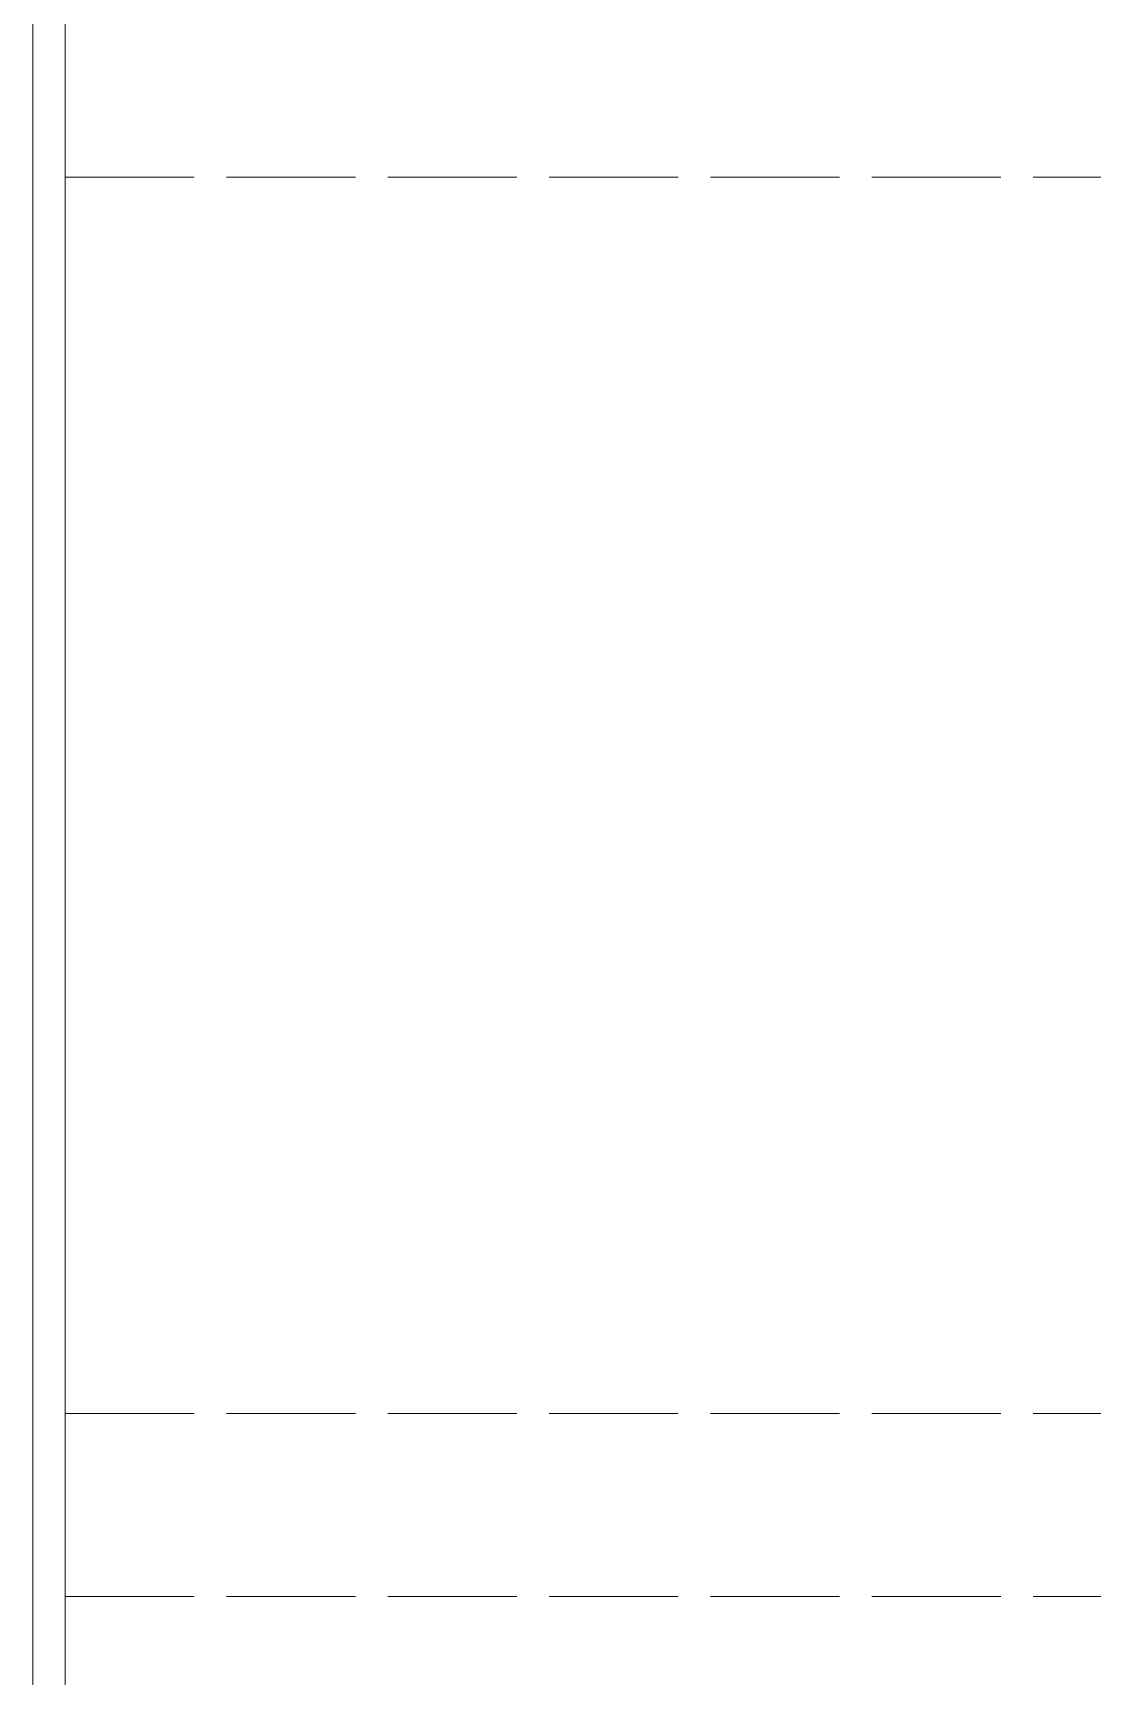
# Model space of a CAD drawing. Header units: millimetres. Extents: x 56222 to 120458, y -162468 to -121287.
# Drawn here: x 119596.4 to 119694.9, y -161897.7 to -161744.8 of the extents above; entities that cross this region are included whole.
import ezdxf

# ---------------------------------------------------------------- set-up
doc = ezdxf.new("R2010")
doc.units = ezdxf.units.MM
doc.header["$MEASUREMENT"] = 0
doc.linetypes.add('ACAD_ISO02W100', pattern=[15, 12, -3])
doc.layers.add('@~LEVEL GRID LINE', color=43, linetype='ACAD_ISO02W100', lineweight=9)
doc.layers.add('X_SHEET', color=7, linetype='Continuous', lineweight=9)

msp = doc.modelspace()

# ---------------------------------------------------------------- linework, layer by layer
at = {"layer": '@~LEVEL GRID LINE', "color": 6}
for p, q in [((119599.36536, -161758.25249), (120263.54057, -161758.25249)), ((119599.36536, -161890.25249), (120263.54057, -161890.25249))]:
    msp.add_line(p, q, dxfattribs=at)
at = {"layer": '@~LEVEL GRID LINE'}
msp.add_line((119599.36536, -161873.25249), (120263.54057, -161873.25249), dxfattribs=at)
at = {"layer": 'X_SHEET'}
for points in [[(120363.51373, -162076.40974), (119596.36536, -162076.40974), (119596.36536, -161541.47693), (120363.51373, -161541.47693)], [(119599.36536, -162073.40974), (120263.54057, -162073.40974), (120263.54057, -161544.47693), (119599.36536, -161544.47693)]]:
    msp.add_lwpolyline(points, close=True, dxfattribs=at)

doc.saveas('drawing.dxf')
